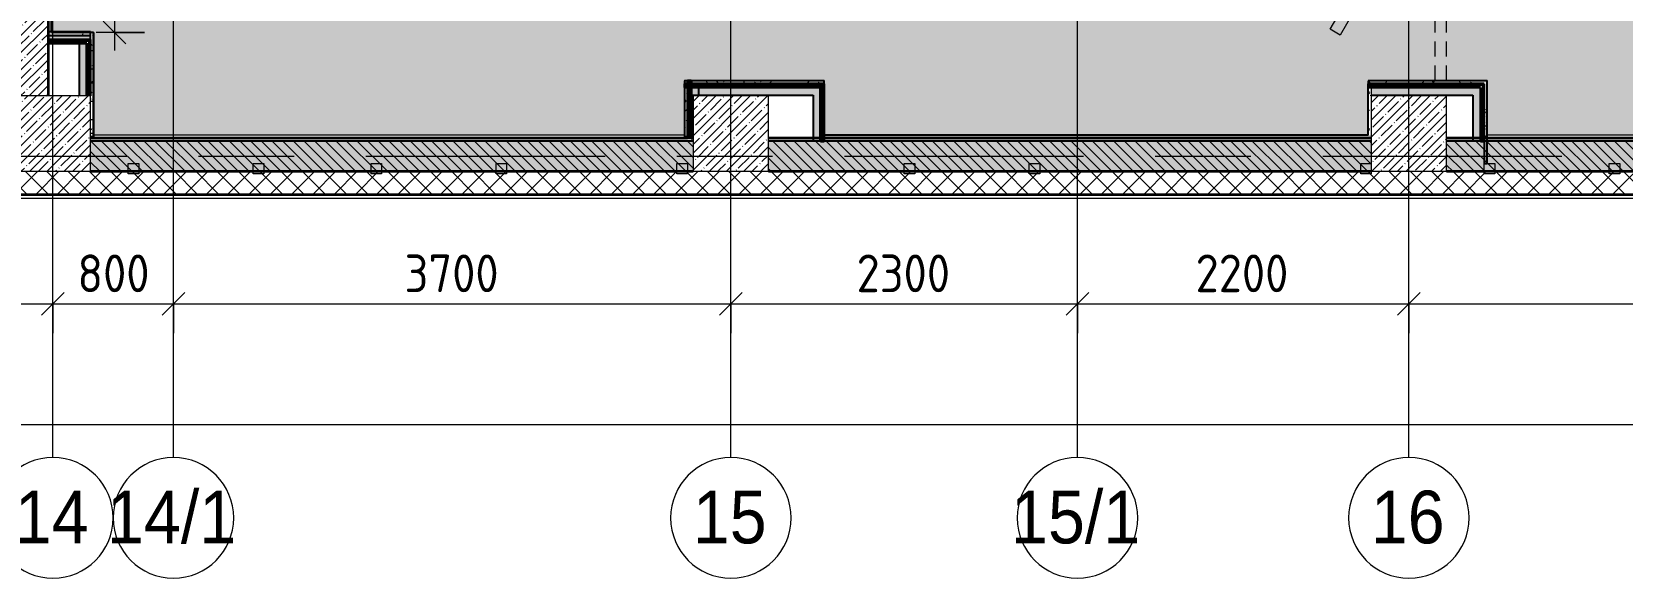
# Model space of a CAD drawing. Header units: millimetres. Extents: x 35802 to 233035, y -8553 to 29000.
# Drawn here: x 47520 to 58076, y -2799 to 825 of the extents above; entities that cross this region are included whole.
import ezdxf

# ---------------------------------------------------------------- set-up
doc = ezdxf.new("R2010")
doc.units = ezdxf.units.MM
doc.linetypes.add('200_ШТРИХ__ш1_п0_6_', pattern=[160, 100, -60])
doc.linetypes.add('Осевая', pattern=[3175, 635, -476.25, 1587.5, -476.25])
for name, color, linetype, lineweight in [('A-ANNO-DIMS', 7, 'Continuous', 9), ('A-ANNO-DIMS-100', 7, 'Continuous', 9), ('A-DOOR', 7, 'Continuous', 9), ('A-DOOR-2', 7, '200_ШТРИХ__ш1_п0_6_', 9), ('A-DOOR-FRAM', 7, 'Continuous', 9), ('A-GLAZ', 7, 'Continuous', 9), ('A-GLAZ-1', 7, 'Continuous', 13), ('A-WALL', 7, 'Continuous', 9), ('I-WALL', 7, 'Continuous', 9), ('S-COLS', 7, 'Continuous', 9), ('Оси', 7, 'Continuous', 9), ('Оси-1', 7, 'Continuous', 20), ('Оси-2', 7, 'Осевая', 9)]:
    doc.layers.add(name, color=color, linetype=linetype, lineweight=lineweight)
for name, color, linetype, lineweight, true_color in [('A-CLNG-1', 7, 'Continuous', 9, 0xc0c0c0), ('A-WALL-1', 7, 'Continuous', 35, 0x3c3c3c), ('A-WALL-2', 7, 'Continuous', 25, 0x3c3c3c), ('A-WALL-FNSH-1', 7, 'Continuous', 9, 0x3c3c3c), ('A-WALL-FNSH-2', 7, 'Continuous', 13, 0x3c3c3c)]:
    doc.layers.add(name, color=color, linetype=linetype, lineweight=lineweight, true_color=true_color)
doc.layers.add('A-CLNG-PATT-1', color=7, linetype='Continuous', lineweight=9, transparency=1)
doc.styles.add('Arial', font='arial.ttf', dxfattribs={"width": 0.9, "height": 350})
doc.styles.add('ISOCPEUR', font='isocpeur.ttf', dxfattribs={"width": 0.9, "height": 250})
doc.dimstyles.new('ISO-2_5_0_9К_БОЛЬШОЙ', dxfattribs={"dimscale": 304.8, "dimtxt": 248.995294, "dimasz": 0.492126, "dimexe": 0.393701, "dimexo": 0.984252, "dimgap": 0, "dimtad": 1, "dimdec": 0, "dimrnd": 10, "dimzin": 0, "dimdsep": 46, "dimtxsty": 'ISOCPEUR', "dimblk1": 'OBLIQUE', "dimblk2": 'OBLIQUE', "dimsah": 1, "dimcen": 0.09, "dimdle": 0.393701, "dimazin": 0, "dimtfac": 1, "dimtdec": 4, "dimtix": 1, "dimtmove": 0, "dimatfit": 3, "dimfxl": 1, "dimtvp": 1, "dimtolj": 1, "dimtzin": 0, "dimarcsym": 2})
pattern_1 = [(45, (0, 0), (-57.02463, 57.02463), []), (45, (57.025, 0), (-57.02463, 57.02463), [100.806, -20.161, 3.353, -16.808])]
pattern_2 = [(0, (0, 0), (121.92, 30.48), [10.058, -81.382, 10.058, -81.382, -487.68]), (0, (0, 0), (121.92, 30.48), [-182.88, 10.058, -172.822, 10.058, -81.382, -213.36]), (0, (0, 0), (121.92, 30.48), [-457.2, 10.058, -50.902, 10.058, -142.342]), (120, (45.72, 15.24), (-87.356454, 90.345817), [10.058, -81.382, 10.058, -81.382, -487.68]), (120, (45.72, 15.24), (-87.356454, 90.345817), [-182.88, 10.058, -172.822, 10.058, -81.382, -213.36]), (120, (45.72, 15.24), (-87.356454, 90.345817), [-457.2, 10.058, -50.902, 10.058, -142.342]), (240, (60.96, 76.2), (-34.563546, -120.825817), [10.058, -81.382, 10.058, -81.382, -487.68]), (240, (60.96, 76.2), (-34.563546, -120.825817), [-182.88, 10.058, -172.822, 10.058, -81.382, -213.36]), (240, (60.96, 76.2), (-34.563546, -120.825817), [-457.2, 10.058, -50.902, 10.058, -142.342])]
pattern_3 = [(45, (0, 0), (-106.066, 106.066), []), (135, (0, 0), (-106.066, -106.066), [])]

# ---------------------------------------------------------------- blocks, each defined once
blk = doc.blocks.new('BSC_Колонна _Прямоугольная - 500х500-V7-План расстановки осветительного оборудования 1 этажа в осях 12-23')
at = {"layer": 'S-COLS'}
h = blk.add_hatch(dxfattribs=at)
h.set_pattern_fill('FP_9', color=256, style=0, pattern_type=2)
h.set_pattern_definition([(45, (-47660, -150), (-57.02463, 57.02463), []), (45, (-47602.975, -150), (-57.02463, 57.02463), [100.806, -20.161, 3.353, -16.808])])
h.paths.add_polyline_path([(-250, -250), (250, -250), (250, 250), (-250, 250)])
for p, q in [((250, 250), (-250, 250)), ((-250, 250), (-250, -250)), ((250, -250), (250, 250)), ((-250, -250), (250, -250))]:
    blk.add_line(p, q, dxfattribs=at)
blk = doc.blocks.new('BSC_Колонна _Прямоугольная - 500х500-V8-План расстановки осветительного оборудования 1 этажа в осях 12-23')
at = {"layer": 'S-COLS'}
h = blk.add_hatch(dxfattribs=at)
h.set_pattern_fill('FP_10', color=256, style=0, pattern_type=2)
h.set_pattern_definition([(45, (-52160, -150), (-57.02463, 57.02463), []), (45, (-52102.975, -150), (-57.02463, 57.02463), [100.806, -20.161, 3.353, -16.808])])
h.paths.add_polyline_path([(-93, -250), (250, -250), (250, 250), (-250, 250), (-250, -250)])
for p, q in [((250, 250), (-250, 250)), ((-250, 250), (-250, -250)), ((250, -250), (250, 250)), ((-250, -250), (250, -250))]:
    blk.add_line(p, q, dxfattribs=at)
blk = doc.blocks.new('120_Окно_СКБ_1Ст - 120_Окно_СКБ_1Ст 900х2500_h_-20664874-План расстановки осветительного оборудования 1 этажа в осях 12-23')
at = {"layer": 'A-GLAZ-1'}
for p, q in [((-450, -127), (-450, -57)), ((-450, -57), (-380, -57)), ((-380, -57), (-380, -127)), ((380, -127), (380, -57)), ((380, -57), (450, -57)), ((450, -57), (450, -127)), ((-380, -127), (-450, -127)), ((450, -127), (380, -127))]:
    blk.add_line(p, q, dxfattribs=at)
blk = doc.blocks.new('120_Окно_СКБ_2Ст - 120_Окно_СКБ_2Ст 2100х2500 _мал створка справа_-22445857-План расстановки осветительного оборудования 1 этажа в осях 12-23')
at = {"layer": 'A-GLAZ-1'}
for p, q in [((-1050, -127), (-1050, -57)), ((-1050, -57), (-980, -57)), ((-980, -57), (-980, -127)), ((150, -127), (150, -57)), ((150, -57), (220, -57)), ((220, -57), (220, -127)), ((980, -127), (980, -57)), ((980, -57), (1050, -57)), ((1050, -57), (1050, -127)), ((-980, -127), (-1050, -127)), ((220, -127), (150, -127)), ((1050, -127), (980, -127))]:
    blk.add_line(p, q, dxfattribs=at)
blk = doc.blocks.new('120_Окно_СКБ_2Ст - 120_Окно_СКБ_2Ст 3100х2500 _мал_створка слева_-22446080-План расстановки осветительного оборудования 1 этажа в осях 12-23')
at = {"layer": 'A-GLAZ-1'}
for p, q in [((-1550, -127), (-1550, -57)), ((-1550, -57), (-1480, -57)), ((-1480, -57), (-1480, -127)), ((650, -127), (650, -57)), ((650, -57), (720, -57)), ((720, -57), (720, -127)), ((1480, -127), (1480, -57)), ((1480, -57), (1550, -57)), ((1550, -57), (1550, -127)), ((-1480, -127), (-1550, -127)), ((720, -127), (650, -127)), ((1550, -127), (1480, -127))]:
    blk.add_line(p, q, dxfattribs=at)
blk = doc.blocks.new('DOR__перегородка__Прямоугольная - ТП-3_ Вн_ДПГ_6820х3300h-19315679-План расстановки осветительного оборудования 1 этажа в осях 12-23')
at = {"layer": 'A-DOOR-2'}
for p, q in [((6445, 1474), (6815, 1474)), ((6445, 1474), (6445, 288)), ((6520, 1474), (6520, 244)), ((6595, 1474), (6595, 201)), ((6670, 1474), (6670, 158)), ((6745, 1474), (6745, 114)), ((6445, 201), (6445, 75)), ((6520, 158), (6520, 75)), ((6595, 114), (6595, 75)), ((166, 75), (171, 75)), ((166, 0), (171, 0)), ((267, 75), (1664, 75)), ((267, 0), (6815, 0)), ((1814, 75), (1827, 75)), ((1977, 75), (4164, 75)), ((4314, 75), (4325, 75)), ((4475, 75), (6663, 75)), ((6813, 75), (6815, 75))]:
    blk.add_line(p, q, dxfattribs=at)
at = {"layer": 'A-DOOR-FRAM'}
for p, q in [((570, 707), (608, 772)), ((608, 772), (1820, 72)), ((1821, 72), (3033, 772)), ((3033, 772), (3071, 707)), ((3070, 707), (3107, 772)), ((3107, 772), (4320, 72)), ((4319, 72), (5532, 772)), ((5532, 772), (5569, 707)), ((5569, 707), (5607, 772)), ((5607, 772), (6815, 74)), ((1783, 7), (570, 707)), ((3071, 707), (1858, 7)), ((4282, 7), (3070, 707)), ((5569, 707), (4357, 7)), ((6781, 7), (5569, 707)), ((1820, 72), (1783, 7)), ((1858, 7), (1821, 72)), ((4320, 72), (4282, 7)), ((4357, 7), (4319, 72)), ((6815, 65), (6781, 7)), ((6816, 67), (6815, 65))]:
    blk.add_line(p, q, dxfattribs=at)
blk = doc.blocks.new('BSC_Колонна _Прямоугольная - 500х500-V16-План расстановки осветительного оборудования 1 этажа в осях 12-23')
at = {"layer": 'S-COLS'}
h = blk.add_hatch(dxfattribs=at)
h.set_pattern_fill('FP_24', color=256, style=0, pattern_type=2)
h.set_pattern_definition([(45, (-56660, -150), (-57.02463, 57.02463), []), (45, (-56602.975, -150), (-57.02463, 57.02463), [100.806, -20.161, 3.353, -16.808])])
h.paths.add_polyline_path([(-250, -250), (250, -250), (250, 250), (-250, 250), (-250, 46)])
for p, q in [((250, 250), (-250, 250)), ((-250, 250), (-250, -250)), ((250, -250), (250, 250)), ((-250, -250), (250, -250))]:
    blk.add_line(p, q, dxfattribs=at)
blk = doc.blocks.new('Ось сетки - D8-29747960-План расстановки осветительного оборудования 1 этажа в осях 12-23')
at = {"layer": 'Оси-1'}
for start, end in [(360, 180), (180, 360)]:
    blk.add_arc((0, 0), 4, start, end, dxfattribs=at)
blk = doc.blocks.new('DIMBLOCK4-План расстановки осветительного оборудования 1 этажа в осях 12-23')
at = {"layer": 'A-ANNO-DIMS-100'}
for p, q in [((43160, -1173), (43160, -859)), ((47660, -1173), (47660, -859)), ((43160, -979), (47660, -979)), ((43160, -979), (43160, -1173)), ((47660, -979), (47660, -1173))]:
    blk.add_line(p, q, dxfattribs=at)
at = {"layer": 'A-ANNO-DIMS-100', "lineweight": 20}
for p, q in [((43160, -979), (43235, -904)), ((47660, -979), (47735, -904)), ((43160, -979), (43085, -1054)), ((47660, -979), (47585, -1054))]:
    blk.add_line(p, q, dxfattribs=at)
at = {"layer": 'A-ANNO-DIMS-100', "color": 0, "insert": (45082, -652), "char_height": 250, "width": 787.21, "attachment_point": 1, "line_spacing_factor": 1.149209, "style": 'ISOCPEUR'}
blk.add_mtext('4500', dxfattribs=at)
blk = doc.blocks.new('_Oblique')
at = {"color": 0, "linetype": 'ByBlock', "lineweight": -2}
blk.add_line((-0.5, -0.5), (0.5, 0.5), dxfattribs=at)
blk = doc.blocks.new('DIMBLOCK5-План расстановки осветительного оборудования 1 этажа в осях 12-23')
at = {"layer": 'A-ANNO-DIMS-100'}
for p, q in [((47660, -1173), (47660, -859)), ((48460, -1173), (48460, -859)), ((47660, -979), (48460, -979)), ((47660, -979), (47660, -1173)), ((48460, -979), (48460, -1173))]:
    blk.add_line(p, q, dxfattribs=at)
at = {"layer": 'A-ANNO-DIMS-100', "lineweight": 20}
for p, q in [((47660, -979), (47735, -904)), ((48460, -979), (48535, -904)), ((47660, -979), (47585, -1054)), ((48460, -979), (48385, -1054))]:
    blk.add_line(p, q, dxfattribs=at)
at = {"layer": 'A-ANNO-DIMS-100', "color": 0, "insert": (47823, -652), "char_height": 250, "width": 568.86, "attachment_point": 1, "line_spacing_factor": 1.149209, "style": 'ISOCPEUR'}
blk.add_mtext('800', dxfattribs=at)
blk = doc.blocks.new('DIMBLOCK6-План расстановки осветительного оборудования 1 этажа в осях 12-23')
at = {"layer": 'A-ANNO-DIMS-100'}
for p, q in [((48460, -1173), (48460, -859)), ((52160, -1173), (52160, -859)), ((48460, -979), (52160, -979)), ((48460, -979), (48460, -1173)), ((52160, -979), (52160, -1173))]:
    blk.add_line(p, q, dxfattribs=at)
at = {"layer": 'A-ANNO-DIMS-100', "lineweight": 20}
for p, q in [((48460, -979), (48535, -904)), ((52160, -979), (52235, -904)), ((48460, -979), (48385, -1054)), ((52160, -979), (52085, -1054))]:
    blk.add_line(p, q, dxfattribs=at)
at = {"layer": 'A-ANNO-DIMS-100', "color": 0, "insert": (49994, -652), "char_height": 250, "width": 758.48, "attachment_point": 1, "line_spacing_factor": 1.149209, "style": 'ISOCPEUR'}
blk.add_mtext('3700', dxfattribs=at)
blk = doc.blocks.new('DIMBLOCK7-План расстановки осветительного оборудования 1 этажа в осях 12-23')
at = {"layer": 'A-ANNO-DIMS-100'}
for p, q in [((52160, -1173), (52160, -859)), ((54460, -1173), (54460, -859)), ((52160, -979), (54460, -979)), ((52160, -979), (52160, -1173)), ((54460, -979), (54460, -1173))]:
    blk.add_line(p, q, dxfattribs=at)
at = {"layer": 'A-ANNO-DIMS-100', "lineweight": 20}
for p, q in [((52160, -979), (52235, -904)), ((54460, -979), (54535, -904)), ((52160, -979), (52085, -1054)), ((54460, -979), (54385, -1054))]:
    blk.add_line(p, q, dxfattribs=at)
at = {"layer": 'A-ANNO-DIMS-100', "color": 0, "insert": (52994, -652), "char_height": 250, "width": 758.48, "attachment_point": 1, "line_spacing_factor": 1.149209, "style": 'ISOCPEUR'}
blk.add_mtext('2300', dxfattribs=at)
blk = doc.blocks.new('DIMBLOCK8-План расстановки осветительного оборудования 1 этажа в осях 12-23')
at = {"layer": 'A-ANNO-DIMS-100'}
for p, q in [((54460, -1173), (54460, -859)), ((56660, -1173), (56660, -859)), ((54460, -979), (56660, -979)), ((54460, -979), (54460, -1173)), ((56660, -979), (56660, -1173))]:
    blk.add_line(p, q, dxfattribs=at)
at = {"layer": 'A-ANNO-DIMS-100', "lineweight": 20}
for p, q in [((54460, -979), (54535, -904)), ((56660, -979), (56735, -904)), ((54460, -979), (54385, -1054)), ((56660, -979), (56585, -1054))]:
    blk.add_line(p, q, dxfattribs=at)
at = {"layer": 'A-ANNO-DIMS-100', "color": 0, "insert": (55244, -652), "char_height": 250, "width": 758.48, "attachment_point": 1, "line_spacing_factor": 1.149209, "style": 'ISOCPEUR'}
blk.add_mtext('2200', dxfattribs=at)
blk = doc.blocks.new('DIMBLOCK9-План расстановки осветительного оборудования 1 этажа в осях 12-23')
at = {"layer": 'A-ANNO-DIMS-100'}
for p, q in [((56660, -1173), (56660, -859)), ((60460, -1173), (60460, -859)), ((56660, -979), (60460, -979)), ((56660, -979), (56660, -1173)), ((60460, -979), (60460, -1173))]:
    blk.add_line(p, q, dxfattribs=at)
at = {"layer": 'A-ANNO-DIMS-100', "lineweight": 20}
for p, q in [((56660, -979), (56735, -904)), ((60460, -979), (60535, -904)), ((56660, -979), (56585, -1054)), ((60460, -979), (60385, -1054))]:
    blk.add_line(p, q, dxfattribs=at)
at = {"layer": 'A-ANNO-DIMS-100', "color": 0, "insert": (58244, -652), "char_height": 250, "width": 758.48, "attachment_point": 1, "line_spacing_factor": 1.149209, "style": 'ISOCPEUR'}
blk.add_mtext('3800', dxfattribs=at)
blk = doc.blocks.new('DIMBLOCK204-План расстановки осветительного оборудования 1 этажа в осях 12-23')
at = {"layer": 'A-ANNO-DIMS-100', "lineweight": 20}
for p, q in [((48068, 2778), (47993, 2853)), ((48068, 2778), (48143, 2703)), ((48068, 821), (47993, 896)), ((48068, 821), (48143, 746))]:
    blk.add_line(p, q, dxfattribs=at)
at = {"layer": 'A-ANNO-DIMS-100'}
for p, q in [((47874, 2778), (48188, 2778)), ((48068, 2778), (47874, 2778)), ((48068, 2778), (48068, 701)), ((48267, 821), (47948, 821)), ((48068, 821), (48267, 821))]:
    blk.add_line(p, q, dxfattribs=at)
at = {"layer": 'A-ANNO-DIMS-100', "color": 0, "insert": (47741, 1505), "char_height": 250, "width": 706.76, "attachment_point": 1, "rotation": 90, "line_spacing_factor": 1.149209, "style": 'ISOCPEUR'}
blk.add_mtext('1960', dxfattribs=at)
blk = doc.blocks.new('DIMBLOCK205-План расстановки осветительного оборудования 1 этажа в осях 12-23')
at = {"layer": 'A-ANNO-DIMS-100'}
for p, q in [((38310, -1973), (38310, -1659)), ((84560, -1973), (84560, -1659)), ((38190, -1779), (84680, -1779)), ((38310, -1779), (38310, -1973)), ((84560, -1779), (84560, -1973))]:
    blk.add_line(p, q, dxfattribs=at)
at = {"layer": 'A-ANNO-DIMS-100', "lineweight": 20}
for p, q in [((38310, -1779), (38235, -1854)), ((38310, -1779), (38385, -1704)), ((84560, -1779), (84485, -1854)), ((84560, -1779), (84635, -1704))]:
    blk.add_line(p, q, dxfattribs=at)
at = {"layer": 'A-ANNO-DIMS-100', "color": 0, "insert": (61028, -1452), "char_height": 250, "width": 976.83, "attachment_point": 1, "line_spacing_factor": 1.149209, "style": 'ISOCPEUR'}
blk.add_mtext('46250', dxfattribs=at)

msp = doc.modelspace()

# ---------------------------------------------------------------- hatches: boundary and pattern name
at = {"layer": 'A-CLNG-PATT-1'}
h = msp.add_hatch(color=256, dxfattribs=at)
h.paths.add_polyline_path([(64400.9, 141), (65389, 141), (65389, 7659), (62211, 7659), (62211, 7049), (60889, 7049), (60889, 7679), (56931, 7679), (56931, 7049), (55309, 7049), (55309, 7659), (53711, 7659), (53711, 7049), (51889, 7049), (51889, 7679), (47931, 7679), (47931, 7379), (47651, 7379), (47651, 825), (47910, 825), (47910, 821), (47931, 821), (47931, 141), (51850.5, 141), (51850.5, 501), (52781, 501), (52781, 141), (56389, 141), (56389, 501), (57181, 501), (57181, 141), (60889, 141), (60889, 501), (61631, 501), (61631, 141), (62949.9, 141)])
h.paths.add_polyline_path([(60000, 7050), (58200, 7050), (58200, 7070), (58250, 7070), (58250, 7150), (59950, 7150), (59950, 7070), (60000, 7070)])
at = {"layer": 'A-WALL'}
h = msp.add_hatch(dxfattribs=at)
h.set_pattern_fill('FP_34', color=256, style=0, pattern_type=2)
h.set_pattern_definition([(135, (0, 0), (-35.35534, -35.35534), [])])
h.paths.add_polyline_path([(65126.4, -100), (65410, -100), (65410, 100), (61410, 100), (61410, -100), (64400.9, -100)])
h.paths.add_polyline_path([(60910, -100), (60910, 100), (56910, 100), (56910, -100), (60047.9, -100)])
h.paths.add_polyline_path([(55694.9, -100), (56410, -100), (56410, 100), (52410, 100), (52410, -100), (52792.9, -100)])
h.paths.add_polyline_path([(51910, -100), (51910, 100), (47910, 100), (47910, -100), (51341.9, -100)])
h = msp.add_hatch(dxfattribs=at)
h.set_pattern_fill('FP_17', color=256, style=0, pattern_type=2)
h.set_pattern_definition([(45, (0, 0), (-70.71068, 70.71068), []), (135, (0, 0), (-70.71068, -70.71068), [])])
h.paths.add_polyline_path([(75700, -250), (75700, -100), (38742.7, -100), (38742.7, -250), (75646.2, -250)])
at = {"layer": 'I-WALL'}
h = msp.add_hatch(dxfattribs=at)
h.set_pattern_fill('FP_1', color=256, style=0, pattern_type=2)
h.set_pattern_definition(pattern_1)
h.paths.add_polyline_path([(47410, 400), (47630, 400), (47630, 7400), (47410, 7400), (47410, 713.5)])
h = msp.add_hatch(dxfattribs=at)
h.set_pattern_fill('FP_67', color=256, style=0, pattern_type=2)
h.set_pattern_definition(pattern_2)
h.paths.add_polyline_path([(47630, 800), (47650, 800), (47650, 7400), (47630, 7400), (47630, 825)])
for points in [[(47910, 775), (47910, 825), (47630, 825), (47630, 775)], [(47885, 400), (47885, 750), (47835, 750), (47835, 400)], [(52705, 405), (52705, 455), (51871.5, 455), (51871.5, 405), (52067.4, 405)], [(51910, 120), (51910, 400), (51946.5, 400), (51946.5, 480), (51896.5, 480), (51896.5, 120)], [(52705, 100), (52755, 100), (52755, 455), (52705, 455), (52705, 196.3)], [(57085, 405), (57085, 455), (56410, 455), (56410, 405), (56420.4, 405)], [(57135, 100), (57135, 455), (57085, 455), (57085, 100)]]:
    msp.add_hatch(color=256, dxfattribs=at).paths.add_polyline_path(points)
h = msp.add_hatch(dxfattribs=at)
h.set_pattern_fill('FP_74', color=256, style=0, pattern_type=2)
h.set_pattern_definition(pattern_3)
h.paths.add_polyline_path([(47897.5, 762.5), (47910, 762.5), (47910, 775), (47630, 775), (47630, 762.5)])
h = msp.add_hatch(dxfattribs=at)
h.set_pattern_fill('FP_74', color=256, style=0, pattern_type=2)
h.set_pattern_definition(pattern_3)
h.paths.add_polyline_path([(47885, 750), (47897.5, 750), (47897.5, 762.5), (47630, 762.5), (47630, 750), (47835, 750)])
h = msp.add_hatch(dxfattribs=at)
h.set_pattern_fill('FP_67', color=256, style=0, pattern_type=2)
h.set_pattern_definition(pattern_2)
h.paths.add_polyline_path([(47910, 800), (47930, 800), (47930, 820), (47650, 820), (47650, 800)])
h = msp.add_hatch(dxfattribs=at)
h.set_pattern_fill('FP_74', color=256, style=0, pattern_type=2)
h.set_pattern_definition(pattern_3)
h.paths.add_polyline_path([(47897.5, 400), (47897.5, 750), (47885, 750), (47885, 400)])
h = msp.add_hatch(dxfattribs=at)
h.set_pattern_fill('FP_74', color=256, style=0, pattern_type=2)
h.set_pattern_definition(pattern_3)
h.paths.add_polyline_path([(47910, 400), (47910, 762.5), (47897.5, 762.5), (47897.5, 400)])
h = msp.add_hatch(dxfattribs=at)
h.set_pattern_fill('FP_67', color=256, style=0, pattern_type=2)
h.set_pattern_definition(pattern_2)
h.paths.add_polyline_path([(47910, 130), (47930, 130), (47930, 800), (47910, 800), (47910, 400)])
h = msp.add_hatch(dxfattribs=at)
h.set_pattern_fill('FP_67', color=256, style=0, pattern_type=2)
h.set_pattern_definition(pattern_2)
h.paths.add_polyline_path([(51851.5, 130), (51871.5, 130), (51871.5, 455), (51851.5, 455), (51851.5, 196.3)])
h.paths.add_polyline_path([(51851.5, 480), (51871.5, 480), (51871.5, 500), (51851.5, 500)])
h = msp.add_hatch(dxfattribs=at)
h.set_pattern_fill('FP_74', color=256, style=0, pattern_type=2)
h.set_pattern_definition(pattern_3)
h.paths.add_polyline_path([(52755, 467.5), (52767.5, 467.5), (52767.5, 480), (51851.5, 480), (51851.5, 467.5), (52705, 467.5)])
h = msp.add_hatch(dxfattribs=at)
h.set_pattern_fill('FP_74', color=256, style=0, pattern_type=2)
h.set_pattern_definition(pattern_3)
h.paths.add_polyline_path([(52755, 455), (52755, 467.5), (51851.5, 467.5), (51851.5, 455), (52705, 455)])
h = msp.add_hatch(dxfattribs=at)
h.set_pattern_fill('FP_74', color=256, style=0, pattern_type=2)
h.set_pattern_definition(pattern_3)
h.paths.add_polyline_path([(51871.5, 120), (51884, 120), (51884, 500), (51871.5, 500), (51871.5, 130)])
h = msp.add_hatch(dxfattribs=at)
h.set_pattern_fill('FP_74', color=256, style=0, pattern_type=2)
h.set_pattern_definition(pattern_3)
h.paths.add_polyline_path([(51884, 120), (51896.5, 120), (51896.5, 500), (51884, 500), (51884, 196.3)])
h = msp.add_hatch(dxfattribs=at)
h.set_pattern_fill('FP_67', color=256, style=0, pattern_type=2)
h.set_pattern_definition(pattern_2)
h.paths.add_polyline_path([(52760, 480), (52780, 480), (52780, 500), (51896.5, 500), (51896.5, 480), (52067.4, 480)])
h = msp.add_hatch(dxfattribs=at)
h.set_pattern_fill('FP_74', color=256, style=0, pattern_type=2)
h.set_pattern_definition(pattern_3)
h.paths.add_polyline_path([(52755, 100), (52767.5, 100), (52767.5, 467.5), (52755, 467.5), (52755, 196.3)])
h = msp.add_hatch(dxfattribs=at)
h.set_pattern_fill('FP_67', color=256, style=0, pattern_type=2)
h.set_pattern_definition(pattern_2)
h.paths.add_polyline_path([(52780, 120), (52780, 480), (52760, 480), (52760, 120)])
h = msp.add_hatch(dxfattribs=at)
h.set_pattern_fill('FP_74', color=256, style=0, pattern_type=2)
h.set_pattern_definition(pattern_3)
h.paths.add_polyline_path([(52767.5, 100), (52780, 100), (52780, 480), (52767.5, 480), (52767.5, 196.3)])
h = msp.add_hatch(dxfattribs=at)
h.set_pattern_fill('FP_67', color=256, style=0, pattern_type=2)
h.set_pattern_definition(pattern_2)
h.paths.add_polyline_path([(56390, 140), (56410, 140), (56410, 455), (56390, 455), (56390, 141)])
h.paths.add_polyline_path([(56390, 480), (56410, 480), (56410, 500), (56390, 500)])
h = msp.add_hatch(dxfattribs=at)
h.set_pattern_fill('FP_74', color=256, style=0, pattern_type=2)
h.set_pattern_definition(pattern_3)
h.paths.add_polyline_path([(57147.5, 467.5), (57147.5, 480), (56390, 480), (56390, 467.5), (57145.9, 467.5)])
h = msp.add_hatch(dxfattribs=at)
h.set_pattern_fill('FP_74', color=256, style=0, pattern_type=2)
h.set_pattern_definition(pattern_3)
h.paths.add_polyline_path([(57135, 455), (57135, 467.5), (56390, 467.5), (56390, 455), (57085, 455)])
h = msp.add_hatch(dxfattribs=at)
h.set_pattern_fill('FP_67', color=256, style=0, pattern_type=2)
h.set_pattern_definition(pattern_2)
h.paths.add_polyline_path([(57160, 480), (57180, 480), (57180, 500), (56410, 500), (56410, 480), (57145.9, 480)])
h = msp.add_hatch(dxfattribs=at)
h.set_pattern_fill('FP_74', color=256, style=0, pattern_type=2)
h.set_pattern_definition(pattern_3)
h.paths.add_polyline_path([(57145.9, 100), (57147.5, 100), (57147.5, 467.5), (57135, 467.5), (57135, 100)])
h = msp.add_hatch(dxfattribs=at)
h.set_pattern_fill('FP_74', color=256, style=0, pattern_type=2)
h.set_pattern_definition(pattern_3)
h.paths.add_polyline_path([(57160, 100), (57160, 480), (57147.5, 480), (57147.5, 100)])
h = msp.add_hatch(dxfattribs=at)
h.set_pattern_fill('FP_67', color=256, style=0, pattern_type=2)
h.set_pattern_definition(pattern_2)
h.paths.add_polyline_path([(57180, -48), (57180, 480), (57160, 480), (57160, -48)])
h = msp.add_hatch(dxfattribs=at)
h.set_pattern_fill('FP_1', color=256, style=0, pattern_type=2)
h.set_pattern_definition(pattern_1)
h.paths.add_polyline_path([(65410, -100), (65410, 120), (61410, 120), (61410, -100), (65126.4, -100)])
h.paths.add_polyline_path([(60910, -100), (60910, 120), (56910, 120), (56910, -100), (60047.9, -100)])
h.paths.add_polyline_path([(55694.9, -100), (56410, -100), (56410, 120), (52410, 120), (52410, -100), (52792.9, -100)])
h.paths.add_polyline_path([(51341.9, -100), (51910, -100), (51910, 120), (47910, 120), (47910, -100), (49890.9, -100)])
h.paths.add_polyline_path([(46988.9, -100), (47410, -100), (47410, 120), (43410, 120), (43410, -100), (44086.9, -100)])
h.paths.add_polyline_path([(41185, -100), (42910, -100), (42910, 120), (39040, 120), (39040, -100), (39734, -100)])
h = msp.add_hatch(dxfattribs=at)
h.set_pattern_fill('FP_67', color=256, style=0, pattern_type=2)
h.set_pattern_definition(pattern_2)
h.paths.add_polyline_path([(55694.9, 120), (56410, 120), (56410, 140), (52780, 140), (52780, 120), (52792.9, 120)])

# ---------------------------------------------------------------- linework, layer by layer
at = {"layer": 'A-CLNG-1'}
for p, q in [((47931, 821), (47931, 141)), ((52781, 501), (52781, 500)), ((57181, 501), (57181, 500)), ((47931, 141), (51850.5, 141))]:
    msp.add_line(p, q, dxfattribs=at)
at = {"layer": 'A-WALL'}
for p, q in [((47630, 762.5), (47897.5, 762.5)), ((47897.5, 400), (47897.5, 762.5)), ((52767.5, 467.5), (51851.5, 467.5)), ((51884, 500), (51884, 120)), ((52767.5, 100), (52767.5, 467.5)), ((57147.5, 467.5), (56390, 467.5)), ((56410, 455), (56410, 405)), ((57147.5, 467.5), (57147.5, 100)), ((51871.5, 120), (51896.5, 120)), ((38742.7, -250), (75850, -250)), ((72280, -280), (38742.7, -280))]:
    msp.add_line(p, q, dxfattribs=at)
at = {"layer": 'A-WALL-1'}
for p, q in [((47630, 400), (47630, 7400)), ((47630, 775), (47910, 775)), ((47630, 750), (47885, 750)), ((47885, 400), (47885, 750)), ((47910, 400), (47910, 775)), ((51851.5, 480), (51851.5, 455)), ((52780, 480), (51851.5, 480)), ((52755, 455), (51851.5, 455)), ((51896.5, 500), (51871.5, 500)), ((51871.5, 500), (51871.5, 120)), ((51896.5, 500), (51896.5, 120)), ((52755, 100), (52755, 455)), ((52780, 100), (52780, 480)), ((56390, 480), (56390, 455)), ((57160, 480), (56390, 480)), ((57135, 455), (56390, 455)), ((57135, 455), (57135, 100)), ((57160, 100), (57160, 480)), ((51871.5, 120), (47910, 120)), ((51896.5, 120), (51910, 120)), ((56410, 120), (52410, 120)), ((60910, 120), (56910, 120)), ((52755, 100), (52780, 100)), ((57135, 100), (57160, 100)), ((47910, -100), (51910, -100)), ((52410, -100), (56410, -100)), ((56910, -100), (60910, -100))]:
    msp.add_line(p, q, dxfattribs=at)
at = {"layer": 'A-WALL-2'}
for p, q in [((47650, 820), (47650, 7380)), ((47910, 825), (47630, 825)), ((47630, 800), (47910, 800)), ((47930, 820), (47650, 820)), ((47835, 750), (47835, 400)), ((47910, 775), (47910, 825)), ((47930, 130), (47930, 820)), ((51871.5, 500), (51851.5, 500)), ((51851.5, 500), (51851.5, 480)), ((51851.5, 455), (51851.5, 130)), ((52780, 500), (51896.5, 500)), ((51946.5, 400), (51946.5, 480)), ((52760, 480), (52760, 120)), ((52780, 480), (52780, 500)), ((56390, 500), (56390, 480)), ((57180, 500), (56390, 500)), ((56390, 140), (56390, 455)), ((57180, -48), (57180, 500)), ((51871.5, 405), (52705, 405)), ((52705, 405), (52705, 100)), ((56410, 400), (56410, 405)), ((56410, 405), (57085, 405)), ((57085, 405), (57085, 100)), ((47910, 130), (47930, 130)), ((51851.5, 130), (51871.5, 130)), ((56390, 140), (52780, 140)), ((51910, 100), (47910, 100)), ((56410, 100), (52410, 100)), ((60910, 100), (56910, 100)), ((57160, 100), (57160, -48)), ((57160, -48), (57180, -48))]:
    msp.add_line(p, q, dxfattribs=at)
at = {"layer": 'A-WALL-FNSH-1'}
msp.add_line((38742.7, -258), (75858, -258), dxfattribs=at)
at = {"layer": 'A-WALL-FNSH-2'}
for p, q in [((51851.5, 501), (51850.5, 501)), ((51850.5, 501), (51850.5, 140.5)), ((51851.5, 500), (51851.5, 501)), ((52781, 500), (52780, 500)), ((52781, 140), (52781, 500)), ((56390, 501), (56389, 501)), ((56389, 501), (56389, 141)), ((56390, 500), (56390, 501)), ((57181, 500), (57180, 500)), ((57181, 141), (57181, 500)), ((51850.5, 140.5), (51851.5, 140.5)), ((56389, 141), (56390, 141)), ((57180, 141), (57181, 141)), ((38742.7, -253), (75853, -253))]:
    msp.add_line(p, q, dxfattribs=at)
at = {"layer": 'I-WALL'}
for p, q in [((47651, 7379), (47651, 825)), ((47910, 821), (47931, 821)), ((51851.5, 501), (52781, 501)), ((56390, 501), (57181, 501)), ((47931, 130), (47930, 130)), ((47931, 141), (47931, 130)), ((52781, 141), (56389, 141)), ((53310, 141), (53310, 140)), ((57181, 141), (59260, 141)), ((57181, 140), (57181, 141)), ((60890, 140), (57181, 140))]:
    msp.add_line(p, q, dxfattribs=at)
at = {"layer": 'Оси'}
for p, q in [((47660, -1999), (47660, 501)), ((48460, -1999), (48460, 501)), ((52160, -1999), (52160, 501)), ((54460, -1999), (54460, 501)), ((56660, -1999), (56660, 501))]:
    msp.add_line(p, q, dxfattribs=at)
at = {"layer": 'Оси-2'}
for p, q in [((47660, 501), (47660, 24898.1)), ((48460, 501), (48460, 24898.1)), ((52160, 501), (52160, 24898.1)), ((54460, 501), (54460, 24898.1)), ((56660, 501), (56660, 24898.1)), ((39101.6, 0), (82250, 0))]:
    msp.add_line(p, q, dxfattribs=at)

# ---------------------------------------------------------------- block references
at = {"layer": 'A-DOOR', "rotation": 89.99999999999955}
msp.add_blockref('DOR__перегородка__Прямоугольная - ТП-3_ Вн_ДПГ_6820х3300h-19315679-План расстановки осветительного оборудования 1 этажа в осях 12-23', (56910, 233.9), dxfattribs=at)
at = {"layer": 'A-GLAZ', "rotation": 180}
for name, p in [('120_Окно_СКБ_1Ст - 120_Окно_СКБ_1Ст 900х2500_h_-20664874-План расстановки осветительного оборудования 1 этажа в осях 12-23', (48610, -175)), ('120_Окно_СКБ_2Ст - 120_Окно_СКБ_2Ст 2100х2500 _мал створка справа_-22445857-План расстановки осветительного оборудования 1 этажа в осях 12-23', (50821.5, -175)), ('120_Окно_СКБ_2Ст - 120_Окно_СКБ_2Ст 3100х2500 _мал_створка слева_-22446080-План расстановки осветительного оборудования 1 этажа в осях 12-23', (54860, -175)), ('120_Окно_СКБ_2Ст - 120_Окно_СКБ_2Ст 2100х2500 _мал створка справа_-22445857-План расстановки осветительного оборудования 1 этажа в осях 12-23', (58210, -175))]:
    msp.add_blockref(name, p, dxfattribs=at)
at = {"layer": 'S-COLS'}
for name, p in [('BSC_Колонна _Прямоугольная - 500х500-V7-План расстановки осветительного оборудования 1 этажа в осях 12-23', (47660, 150)), ('BSC_Колонна _Прямоугольная - 500х500-V8-План расстановки осветительного оборудования 1 этажа в осях 12-23', (52160, 150)), ('BSC_Колонна _Прямоугольная - 500х500-V16-План расстановки осветительного оборудования 1 этажа в осях 12-23', (56660, 150))]:
    msp.add_blockref(name, p, dxfattribs=at)
at = {"layer": 'Оси-1', "xscale": 99.99999999999993, "yscale": 99.99999999999993, "zscale": 99.99999999999993}
for p in [(47660, -2399), (48460, -2399), (52160, -2399), (54460, -2399), (56660, -2399)]:
    msp.add_blockref('Ось сетки - D8-29747960-План расстановки осветительного оборудования 1 этажа в осях 12-23', p, dxfattribs=at)

# ---------------------------------------------------------------- texts
at = {"layer": 'Оси', "char_height": 350, "attachment_point": 1, "style": 'Arial'}
for s, insert, width in [('14/1', (48019.7, -2218.4), 1060.633), ('15/1', (54019.7, -2218.4), 1060.633), ('16', (56407.4, -2218.4), 606.076), ('14', (47407.4, -2218.4), 606.076), ('15', (51907.4, -2218.4), 606.076)]:
    msp.add_mtext(s, dxfattribs=dict(at, insert=insert, width=width))

# ---------------------------------------------------------------- dimensions: what is measured, and where the dimension line sits
at = {"layer": 'A-ANNO-DIMS'}
dim = msp.add_linear_dim(base=(48067.8113, 821.0484), p1=(48173.8773, 2777.5299), p2=(47967.222, 821.0484), angle=90, dimstyle='ISO-2_5_0_9К_БОЛЬШОЙ', override={"dimpost": '<>', "dimfxl": 1967.365365}, dxfattribs=at)
dim.commit()
dim.dimension.update_dxf_attribs({"geometry": 'DIMBLOCK204-План расстановки осветительного оборудования 1 этажа в осях 12-23', "text_midpoint": (47942.8113, 1799.2892)})
for base, p1, p2, override, picture, middle in [((47660, -978.6), (43160, -872.5), (47660, -872.5), {"dimpost": '<>', "dimfxl": 4500}, 'DIMBLOCK4-План расстановки осветительного оборудования 1 этажа в осях 12-23', (45410, -853.6)), ((48460, -978.6), (47660, -872.5), (48460, -872.5), {"dimpost": '<>', "dimfxl": 800}, 'DIMBLOCK5-План расстановки осветительного оборудования 1 этажа в осях 12-23', (48060, -853.6)), ((52160, -978.6), (48460, -872.5), (52160, -872.5), {"dimpost": '<>', "dimfxl": 3700}, 'DIMBLOCK6-План расстановки осветительного оборудования 1 этажа в осях 12-23', (50310, -853.6)), ((54460, -978.6), (52160, -872.5), (54460, -872.5), {"dimpost": '<>', "dimfxl": 2300}, 'DIMBLOCK7-План расстановки осветительного оборудования 1 этажа в осях 12-23', (53310, -853.6)), ((56660, -978.6), (54460, -872.5), (56660, -872.5), {"dimpost": '<>', "dimfxl": 2200}, 'DIMBLOCK8-План расстановки осветительного оборудования 1 этажа в осях 12-23', (55560, -853.6)), ((60460, -978.6), (56660, -872.5), (60460, -872.5), {"dimpost": '<>', "dimfxl": 3800}, 'DIMBLOCK9-План расстановки осветительного оборудования 1 этажа в осях 12-23', (58560, -853.6)), ((84560, -1778.6), (38310, -1672.5), (84560, -1672.5), {"dimpost": '<>', "dimfxl": 46250}, 'DIMBLOCK205-План расстановки осветительного оборудования 1 этажа в осях 12-23', (61435, -1653.6))]:
    dim = msp.add_linear_dim(base=base, p1=p1, p2=p2, dimstyle='ISO-2_5_0_9К_БОЛЬШОЙ', override=override, dxfattribs=at)
    dim.commit()
    dim.dimension.update_dxf_attribs({"geometry": picture, "text_midpoint": middle})

doc.saveas('drawing.dxf')
